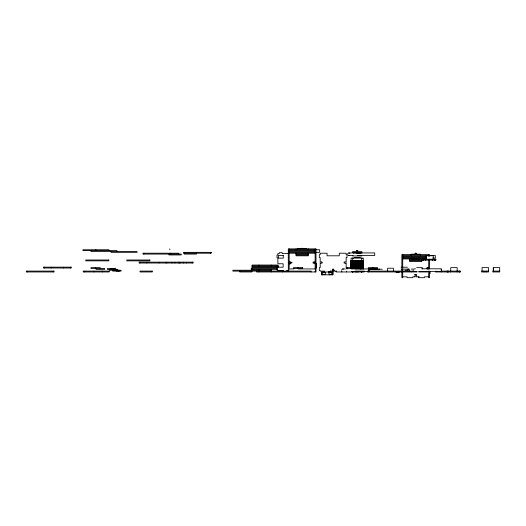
<?xml version="1.0" encoding="UTF-8"?>
<svg xmlns="http://www.w3.org/2000/svg" width="526" height="526" viewBox="0 0 526 526"><rect width="100%" height="100%" fill="white"/><g stroke="black" fill="none" stroke-linecap="round" stroke-linejoin="round"><path stroke-width="0.79" d="M341.492 270.233L342.465 268.977L345.293 268.937M347.627 253.887L348.554 252.967L353.15 252.927M361.737 271.784L361.612 271.784M352.788 271.784L352.67 271.784M361.875 271.942L361.901 271.929A0.92 0.92 0 0 1 361.461 271.949M349.547 255.347L348.554 255.478L347.758 254.873M352.874 271.955L352.926 271.942A0.92 0.92 0 0 1 352.519 271.949M301.576 248.311L302.733 248.311M297.538 248.456L306.77 248.456M289.168 249.751L315.133 249.751M315.725 249.751L319.663 249.751L319.663 252.349L315.725 252.349M289.168 250.619L315.133 250.619M356.628 250.619L357.779 250.619M356.483 250.764L357.923 250.764M289.168 251.481L315.133 251.481M289.168 252.349L315.133 252.349M361.816 252.493L352.584 252.493L352.584 251.625L361.816 251.625L361.816 253.354M357.404 252.927L374.709 252.927L374.709 255.518L357.404 255.518M356.773 253.072L357.634 253.072M415.126 253.17L416.276 253.17M289.168 253.216L315.133 253.216M354.031 253.21L360.376 253.21M414.981 253.315L416.421 253.315M288.189 253.552L282.206 253.552L282.206 252.69L279.319 252.69L279.319 253.552L277.879 253.552L277.879 254.998L277.011 254.998L277.011 257.878L277.879 257.878L277.879 263.763L283.133 263.763L283.133 267.228L277.011 267.109L277.011 269.996L277.879 269.996L277.879 270.574L283.652 270.574L283.652 271.436L285.092 271.436M296.053 254.078L308.256 254.078M296.053 254.946L308.256 254.946M402.719 255.478L428.683 255.478M429.597 255.478L435.318 255.478L435.318 258.075L432.865 258.075M348.889 255.518L353.15 255.518M432.642 255.767L426.178 255.767L426.178 259.226M352.584 255.952L361.816 255.952M402.719 256.346L426.251 256.346M402.719 257.207L426.251 257.207M354.031 257.543L360.376 257.543M355.905 257.615L358.502 257.615M402.719 258.075L426.454 258.075M352.295 258.259L353.163 258.259M361.244 258.259L362.105 258.259M411.089 258.509L420.32 258.509M402.719 258.937L426.52 258.937M409.603 259.805L421.806 259.805M351.098 260.423L363.302 260.423M351.098 260.567L363.302 260.567M351.098 260.712L363.302 260.712M409.603 260.672L421.806 260.672M351.098 260.857L363.302 260.857M351.098 261.001L363.302 261.001M351.098 261.146L363.302 261.146M351.098 261.29L363.302 261.29M351.098 261.435L363.302 261.435M351.098 261.58L363.302 261.58M351.098 261.724L363.302 261.724M351.098 261.869L363.302 261.869M351.098 262.014L363.302 262.014M289.168 262.158L289.747 261.784L291.246 262.158L291.246 263.02L289.747 263.394L289.747 263.02M315.133 262.158L313.923 261.784L313.923 262.158L313.055 262.158L313.055 263.02L313.923 263.02L313.923 263.394L315.133 263.02M351.098 262.158L363.302 262.158M289.662 262.185L290.24 262.185L290.24 263.914M289.662 262.329L289.951 263.861M351.098 262.303L363.302 262.303M351.098 262.448L363.302 262.448M289.951 262.573L291.969 262.573M351.098 262.586L363.302 262.586M289.951 262.776L291.969 262.776M351.098 262.73L363.302 262.73M351.098 262.875L363.302 262.875M289.168 263.02L289.951 263.02M351.098 263.02L363.302 263.02M351.098 263.164L363.302 263.164M351.098 263.309L363.302 263.309M351.098 263.454L363.302 263.454M316.001 263.598L316.58 263.598L316.58 267.925L316.001 267.925M351.098 263.598L363.302 263.598M351.098 263.743L363.302 263.743M351.098 263.888L363.302 263.888M351.098 264.032L363.302 264.032M351.098 264.177L363.302 264.177M351.098 264.322L363.302 264.322M351.098 264.466L363.302 264.466M351.098 264.611L363.302 264.611M351.098 264.756L363.302 264.756M351.098 264.894L363.302 264.894M351.098 265.038L363.302 265.038M351.098 265.183L363.302 265.183M351.098 265.328L363.302 265.328M351.098 265.472L363.302 265.472M351.098 265.617L363.302 265.617M351.098 265.761L363.302 265.761M252.079 265.906L278.044 265.906M351.098 265.906L363.302 265.906M351.098 266.051L363.302 266.051M351.098 266.195L363.302 266.195M351.098 266.34L363.302 266.34M351.098 266.485L363.302 266.485M351.098 266.629L363.302 266.629M252.079 266.774L278.044 266.774M351.098 266.774L363.302 266.774M351.098 266.919L363.302 266.919M351.098 267.063L363.302 267.063M351.098 267.201L363.302 267.201M401.101 267.201L407.446 267.201M351.098 267.346L363.302 267.346M351.098 267.491L363.302 267.491M252.079 267.635L277.228 267.635M363.302 267.635L346.154 267.635L346.154 263.02L345.575 263.394L344.076 263.02L344.076 262.158L344.944 262.158L344.944 261.784L346.154 262.158L346.154 257.543L347.022 257.543L347.022 254.656L346.154 254.656L346.154 253.216L339.277 253.216L339.277 255.807L327.073 255.807L327.073 253.216L320.189 253.216L320.189 254.656L319.328 254.656L319.328 257.543L320.189 257.543L320.189 262.158L321.406 261.784L321.406 262.158L322.267 262.158L322.267 263.02L320.768 263.394L320.189 263.02L320.189 267.635L319.328 267.635L319.328 270.522L320.189 270.522L320.189 271.1L324.516 271.1L324.516 271.962M416.73 267.635L422.358 267.635L422.358 269.023M351.098 267.78L363.302 267.78M351.098 267.925L363.302 267.925M428.683 267.885L427.474 267.51L427.474 267.885L426.606 267.885L426.606 268.747M355.201 268.069L363.302 268.069M355.201 268.214L363.302 268.214M355.201 268.359L363.302 268.359M277.228 268.503L251.211 268.503L251.211 269.371L277.228 269.371M363.302 268.503L346.496 268.503L346.496 267.635M377.53 268.503L368.299 268.503L368.299 267.635L377.53 267.635L377.53 269.371L369.167 269.371M355.201 268.648L363.302 268.648M355.201 268.793L363.302 268.793M414.784 268.793L415.487 268.793M421.609 268.793L441.229 268.793L441.229 271.39L418.729 271.39L418.729 271.962L424.495 271.962L424.495 271.39M290.063 268.937L294.027 268.937M298.281 268.937L315.587 268.937L315.587 271.534M351.315 268.937L368.621 268.937L368.621 271.153M372.48 269.082L373.348 269.082M378.713 269.082L379.581 269.082M401.101 269.082L409.254 269.082L409.254 271.39M411.266 269.082L414.264 269.082M441.275 269.082L441.518 271.1M369.745 269.227L382.323 269.227M258.956 270.233L271.16 270.233M332.176 270.233L334.148 270.233M405.073 270.233L407.959 270.233M412.713 270.233L413.778 270.233M286.532 270.574L288.873 270.574M283.81 271.1L232.86 271.1L232.86 270.233L258.825 270.233L258.825 271.1M330.091 271.1L336.581 271.1M411.253 271.1L368.299 271.1L368.299 271.962M441.275 271.1L460.388 271.1L460.388 271.962L435.725 271.962M488.529 271.1L481.606 271.1L481.606 271.962L488.529 271.962L488.529 267.635L482.066 267.635L482.066 271.1M499.7 271.1L492.777 271.1L492.777 271.962L499.7 271.962L499.7 267.635L493.243 267.635L493.243 271.1M351.315 271.534L355.247 271.534M363.9 271.534L368.621 271.534M352.295 271.817L353.163 271.817M355.905 271.889L358.502 271.889M361.244 271.817L362.105 271.817M321.412 271.962L332.932 271.962L332.945 274.848L321.412 274.848M424.949 271.962L427.835 271.962M399.365 272.251L396.078 272.251L396.078 271.39M328.303 272.54L331.788 272.54L331.788 274.27L328.947 274.27L328.947 271.962M332.945 272.54L332.728 274.848M429.551 273.651L430.123 273.651L430.123 271.488M322.556 274.27L325.719 274.27L325.719 272.54L322.556 272.54L322.556 274.848M414.481 274.519L416.421 274.519M402.719 276.827L407.045 276.827L407.045 277.689L412.818 277.689L412.818 276.827L415.27 276.827L414.896 276.249L415.27 274.809L416.132 274.809L416.132 275.67L416.507 275.67L416.132 276.827L419.248 276.827M428.683 276.827L424.357 276.827L424.357 277.689L418.584 277.689L418.584 276.827M348.889 252.927L349.816 253.302M342.801 268.937L343.458 269.108M493.644 267.635L493.644 269.799M486.221 271.1L486.221 271.962M483.913 271.1L483.913 271.962M460.125 271.1L460.125 271.962M459.507 271.1L459.507 271.962M459.244 271.1L459.244 271.962M457.186 271.1L457.186 267.635L450.729 267.635L450.729 271.1M457.028 271.1L457.028 271.962M450.42 271.1L450.42 271.962M448.205 271.1L448.205 271.962M447.935 271.1L447.935 271.962M447.317 271.1L447.317 271.962M447.054 271.1L447.054 271.962M441.662 271.1L441.662 271.962M435.896 271.1L435.896 271.962M435.574 259.226L435.574 260.094M435.127 259.226L435.127 260.094M434.956 259.226L434.956 260.094M434.693 259.226L434.693 260.094M433.214 255.478L433.214 258.075M432.642 259.226L432.642 260.094M432.477 259.226L432.477 260.094M429.551 256.201L429.551 254.61L401.857 254.61L401.857 267.346M429.551 259.39L429.551 268.937M429.551 271.114L429.551 277.689L428.683 277.689L428.683 271.054M429.177 259.226L429.177 260.094M428.683 254.61L428.683 256.201M428.683 259.39L428.683 268.937M428.105 268.747L428.105 269.121M427.474 268.747L427.474 269.121M425.869 259.226L425.869 260.094M425.718 259.226L425.718 260.094M423.654 259.226L423.654 260.094M423.384 259.226L423.384 260.094M423.22 259.226L423.22 260.094M422.772 259.226L422.772 260.094M421.806 258.937L421.806 261.534L409.603 261.534L409.603 258.937M420.32 255.044L420.32 254.176L411.089 254.176L411.089 255.044M419.176 257.858L419.176 259.154M418.584 258.075L418.584 258.654L412.818 258.654L412.818 258.075M412.226 257.858L412.226 259.154M411.266 271.962L411.266 271.39L417.039 271.39L417.039 271.962L367.49 271.962L367.49 271.1M408.682 269.082L408.682 269.799M407.959 269.082L407.959 269.799M402.719 254.61L402.719 267.346M402.719 268.747L402.719 277.689L401.857 277.689L401.857 268.701M393.402 271.1L393.402 268.214L387.629 268.214L387.629 271.1M375.801 268.503L375.801 269.371M374.953 268.503L374.953 269.371M372.914 267.635L372.914 269.371M369.167 268.503L369.167 271.1M363.302 269.082L363.302 258.115L351.098 258.115L351.112 268.503M361.671 258.115L361.671 260.423M360.81 260.423L360.81 269.082M360.086 252.493L360.086 253.354M359.238 252.493L359.238 253.354M357.2 252.493L357.2 253.354M355.727 267.635L355.727 268.503M355.129 271.962L355.129 271.1L364.36 271.1L364.36 271.962L336.055 271.962L336.055 271.1M353.597 260.423L353.597 267.925M353.452 252.493L353.452 253.354M352.729 258.115L352.729 260.423M347.022 267.635L347.022 269.082M346.496 271.1L346.496 271.962M341.828 271.1L341.828 271.962M333.602 271.1L333.984 270.522L333.602 269.082L332.741 269.082L332.741 269.943L332.366 269.943L332.741 271.1M330.289 271.1L330.289 271.962M329.986 271.962L329.986 272.54M329.657 271.962L329.657 272.54M329.657 274.27L329.657 274.848M328.776 271.962L328.776 272.54M328.625 271.962L328.605 272.54M315.133 248.883L315.133 269.082M315.133 271.1L315.133 271.962M311.063 271.962L311.063 271.1L285.099 271.1L285.099 271.962L316.001 271.962L316.001 248.883L288.307 248.883L288.307 271.166M308.256 248.883L308.256 249.751M308.256 253.216L308.256 255.807L296.053 255.807L296.053 253.216M298.078 267.635L298.078 268.503M296.053 248.883L296.053 249.751M289.662 261.619L289.662 264.052M289.168 248.883L289.168 269.575M284.619 271.1L284.619 271.962L256.53 271.962L256.53 271.1M282.495 271.1L282.495 271.962M278.044 267.635L278.044 265.038L252.079 265.038L252.079 269.371M271.16 265.038L271.16 265.906M271.16 269.371L271.16 271.962M258.956 265.038L258.956 265.906M258.956 269.371L258.956 271.962M251.941 271.1L251.941 271.962L239.738 271.962L239.738 271.1M210.354 252.349L210.354 253.216M196.454 253.216L196.454 254.078L184.251 254.078L184.251 253.216M192.207 262.158L192.207 263.02M186.441 262.158L186.441 263.02M184.389 252.349L184.389 253.216M183.554 262.158L183.554 263.02M180.037 262.158L180.037 263.02M179.662 262.158L179.662 263.02M178.748 254.078L178.748 253.216L142.987 253.216L142.987 254.078L181.227 254.078L181.227 254.946L169.024 254.946L169.024 254.078M178.794 262.158L178.794 263.02M174.902 262.158L174.902 263.02M172.015 262.158L172.015 263.02M170.68 253.216L170.68 254.078M169.813 248.883L169.813 249.751M169.813 253.216L169.813 254.078M166.808 262.158L166.808 263.02M165.94 262.158L165.94 263.02M159.062 262.158L159.062 263.02M146.859 262.158L146.859 263.02M143.848 253.216L143.848 254.078M139.982 262.158L139.982 263.02M119.369 270.233L119.369 271.1M118.633 270.233L118.633 271.1M118.521 270.233L118.521 271.1M117.923 270.233L117.923 271.1M117.673 270.233L117.673 269.371L107.376 269.371L107.376 268.503L115.746 268.503L115.746 269.371M117.048 270.233L117.048 271.1M116.936 251.481L116.936 250.619L82.944 250.619L82.944 249.751L108.908 249.751L108.908 250.619M116.483 270.233L116.483 271.1M115.944 269.371L115.944 270.233M115.095 269.371L115.095 270.233M114.01 268.503L114.01 269.371M113.162 268.503L113.162 269.371M113.057 269.371L113.057 270.233M112.728 270.233L112.728 271.1L121.098 271.1L121.098 270.233L109.309 270.233L109.309 269.371M111.131 268.503L111.131 269.371M111.071 251.481L111.071 252.349L137.036 252.349L137.036 251.481L90.972 251.481L90.972 250.619M102.3 271.1L102.3 271.962M100.203 268.503L100.203 267.635L90.972 267.635L90.972 268.503L104.74 268.503L104.74 269.371L96.08 269.371L96.08 268.503M95.923 249.751L95.923 250.619M95.587 267.635L95.587 268.503M93.937 271.1L93.937 271.962M84.706 271.1L84.706 271.962M70.313 267.149L70.313 268.01M63.429 267.149L63.429 268.01M53.126 271.1L53.126 271.962M51.226 267.149L51.226 268.01M44.348 267.149L44.348 268.01M27.168 271.1L27.168 271.962M211.222 252.349L183.521 252.349L183.521 253.216L211.222 253.216L211.222 252.349M283.277 255.511L278.372 255.511L278.372 258.108L283.277 258.108L283.277 255.511M435.844 259.226L422.503 259.226L422.503 260.094L435.844 260.094L435.844 259.226M108.81 259.995L85.725 259.995L85.725 260.857L108.81 260.857L108.81 259.995M149.857 259.995L126.779 259.995L126.779 260.857L149.857 260.857L149.857 259.995M193.075 262.158L139.114 262.158L139.114 263.02L193.075 263.02L193.075 262.158M71.174 267.149L43.48 267.149L43.48 268.01L71.174 268.01L71.174 267.149M302.693 267.635L293.462 267.635L293.462 268.503L302.693 268.503L302.693 267.635M53.994 271.1L26.3 271.1L26.3 271.962L53.994 271.962L53.994 271.1M109.178 271.1L83.22 271.1L83.22 271.962L109.178 271.962L109.178 271.1M152.244 271.1L140.008 271.1L140.008 271.962L152.244 271.962L152.211 271.1M321.616 272.54L321.399 274.27L321.616 272.54"/></g></svg>
